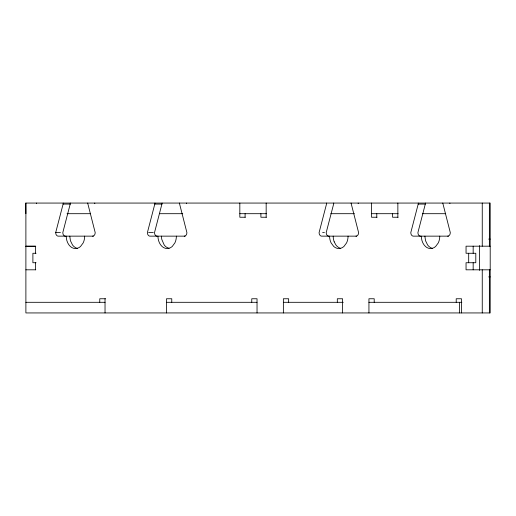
<?xml version="1.0" encoding="UTF-8"?>
<svg xmlns="http://www.w3.org/2000/svg" width="516" height="516" viewBox="0 0 516 516"><rect width="100%" height="100%" fill="white"/><g stroke="black" fill="none" stroke-linecap="round" stroke-linejoin="round"><path stroke-width="0.77" d="M473.166 269.816L473.172 262.728M326.609 203.065L326.602 203.317A3.477 2.593 89.9 0 1 326.505 204.078L319.082 232.6L319.269 233.903A3.548 2.638 90 0 0 320.275 235.567A3.567 2.651 89.9 0 0 321.72 236.141L356.704 236.141M333.729 203.065L333.717 203.317A3.477 2.606 89.9 0 1 333.626 204.078L326.196 232.6L326.383 233.903A3.548 2.638 -89.9 0 0 327.389 235.567A3.567 2.651 -89.9 0 0 328.834 236.141M65.435 236.141A3.567 2.651 90 0 1 63.99 235.567A3.548 2.638 -90 0 1 62.984 233.903L62.804 232.6L70.266 203.826M185.16 236.141L150.027 236.141A3.567 2.651 90 0 1 148.589 235.567A3.548 2.638 -90 0 1 147.582 233.903L147.395 232.6L154.864 203.826A3.573 2.677 90 0 0 154.935 203.065M157.141 236.141A3.567 2.651 89.9 0 1 155.703 235.567A3.548 2.638 90 0 1 154.697 233.903L154.51 232.6L161.979 203.826A3.573 2.677 90 0 0 162.056 203.065M420.54 236.141A3.567 2.651 -90 0 1 419.095 235.567A3.548 2.638 -90 0 1 418.089 233.903L417.908 232.6L425.371 203.826A3.573 2.638 -90 0 0 425.416 203.065M93.454 236.141L58.321 236.141A3.567 2.651 -89.9 0 1 56.876 235.567A3.548 2.638 -90 0 1 55.87 233.903L55.689 232.6L63.107 204.072A3.522 2.612 90 0 0 63.21 203.065M418.308 203.065A3.522 2.606 -90 0 1 418.205 204.072L410.794 232.6L410.975 233.903A3.548 2.638 -90 0 0 411.987 235.567A3.567 2.651 -89.9 0 0 413.426 236.141L448.559 236.141M63.107 204.072L70.221 204.072M154.813 204.072L161.927 204.072M418.212 204.072L425.326 204.072M25.89 213.695L25.8 203.065L490.2 203.065L490.2 312.941L25.89 312.941L25.89 203.065M67.035 213.695L90.506 213.695M159.586 213.695L182.754 213.695M239.824 213.695L266.43 213.695M330.782 213.695L354.428 213.695M371.52 213.695L398.126 213.695M422.333 213.695L445.714 213.695M245.358 217.242L239.824 217.242L239.824 203.065M266.43 217.242L260.896 217.242L260.896 213.695M377.054 217.242L371.52 217.242L371.52 203.065M398.126 217.242L392.592 217.242L392.592 213.695M55.689 232.6L60.43 232.6M148.582 232.6L153.323 232.6M322.642 232.6L324.422 232.6M488.678 239.095L490.2 239.095M25.871 246.184L35.527 246.184L35.527 253.272M490.2 246.184L466.051 246.184L466.051 253.272L475.797 253.272L475.797 262.728L466.051 262.728L466.051 269.816L490.2 269.816M25.89 246.274L35.765 246.274M36.056 253.272L32.895 253.272L32.895 262.728L36.056 262.728M25.871 269.816L35.765 269.81M488.678 276.905L490.2 276.905M105.69 298.758L99.762 298.758L99.762 302.305M25.871 302.305L105.096 302.305M166.494 302.305L257.033 302.305M283.368 302.305L343.256 302.305M368.934 302.305L461.839 302.305M169.029 248.344L166.475 247.158A12.113 9.004 -90 0 1 164.185 244.919L161.843 239.553A12.378 9.211 -90 0 1 161.476 236.141M334.207 241.836L335.877 244.913A12.107 9.004 -89.9 0 0 338.161 247.164L338.999 247.674A12.397 9.211 90 0 0 340.715 248.338M358.207 203.575L358.181 203.065M421.327 236.141C421.366 239.959 422.656 243.887 425.5 246.525A12.423 9.23 -90 0 0 435.594 246.532L438.265 242.933A12.416 9.224 -90 0 0 439.761 236.141M157.928 236.141C157.973 239.959 159.257 243.887 162.108 246.525A12.423 9.23 -90 0 0 172.196 246.532L174.866 242.933A12.416 9.224 -90 0 0 176.369 236.141M66.222 236.141C66.261 239.959 67.551 243.887 70.395 246.525A12.423 9.23 90 0 0 80.49 246.532L83.16 242.933A12.416 9.23 90 0 0 84.663 236.141M424.887 236.141L425.532 240.708L427.583 244.913A12.113 8.998 90 0 0 429.873 247.158L430.712 247.674A12.397 9.211 90 0 0 432.427 248.338M69.783 236.141L70.428 240.708L72.479 244.913A12.113 8.998 89.9 0 0 74.768 247.158L75.607 247.674A12.397 9.217 -89.9 0 0 77.323 248.344M333.175 236.141L333.33 238.398A12.397 9.211 90 0 0 334.213 241.83M442.773 203.065L450.3 232.6L450.113 233.903A3.548 2.638 89.9 0 1 449.107 235.567A3.567 2.651 -89.9 0 1 447.669 236.141M351.061 203.065L358.594 232.6L358.407 233.903A3.548 2.638 -90 0 1 357.401 235.567A3.573 2.651 -89.9 0 1 355.956 236.141M179.375 203.065L186.902 232.6L186.721 233.903A3.548 2.638 -90 0 1 185.715 235.567A3.567 2.651 89.8 0 1 184.27 236.141M87.668 203.065L95.196 232.6L95.009 233.903A3.548 2.638 89.9 0 1 94.002 235.567A3.567 2.651 90 0 1 92.564 236.141M473.166 246.184L473.172 253.272M489.368 203.065L489.368 246.184M489.368 269.816L489.368 312.941M482.254 203.065L482.254 246.184M482.254 269.816L482.254 312.941M479.564 245.571L479.564 270.378M468.683 253.272L468.683 262.728M461.485 312.941L461.485 298.758L456.215 298.758L456.215 302.305M459.472 302.305L459.472 312.941M397.862 203.065L397.862 217.242M376.79 213.695L376.79 217.242M374.203 302.305L374.203 298.758L368.934 298.758L368.934 312.941M342.592 312.941L342.592 298.758L337.322 298.758L337.322 302.305M288.637 302.305L288.637 298.758L283.368 298.758L283.368 312.941M266.166 203.065L266.166 217.242M257.033 312.941L257.033 298.758L251.763 298.758L251.763 302.305M245.094 213.695L245.094 217.242M171.764 302.305L171.764 298.758L166.494 298.758L166.494 312.941M105.025 298.758L105.038 312.941M36.52 203.065L36.52 203.575M35.527 262.728L35.527 269.816M70.305 203.065A3.586 2.632 -89.8 0 1 70.241 203.82M94.802 203.575A3.593 2.664 90 0 1 94.77 203.065M186.508 203.575A3.548 2.657 -89.9 0 1 186.482 203.065M348.061 236.141A12.423 9.23 -90 0 1 346.552 242.933L343.882 246.525A12.423 9.23 -90 0 1 333.794 246.532L331.124 242.933A12.423 9.23 -90 0 1 329.595 236.141M449.9 203.581A3.593 2.67 -90 0 1 449.875 203.065"/></g></svg>
